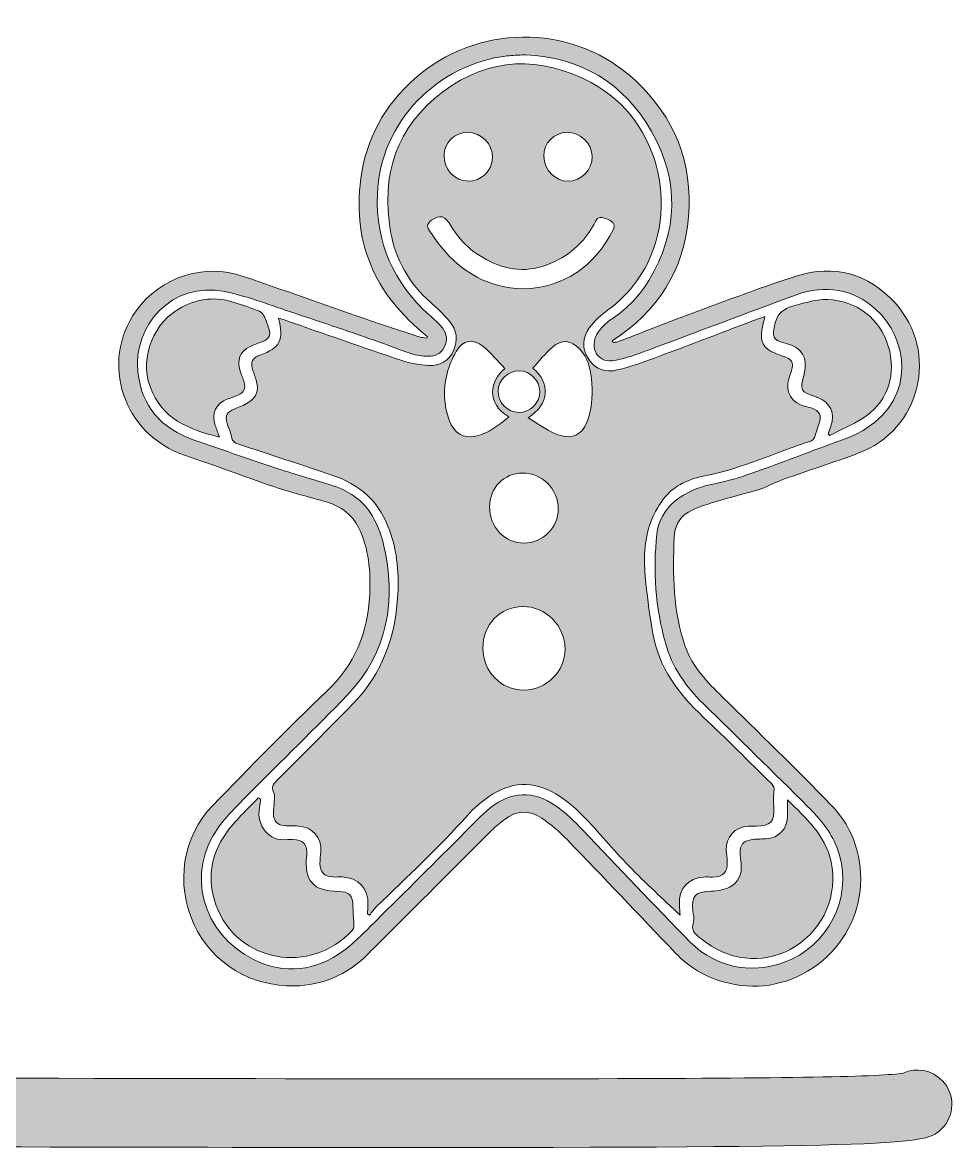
# Model space of a CAD drawing. Header units: inches. Extents: x 58 to 1022, y -797 to -283.
# Drawn here: x 894.2 to 1011.6, y -506.6 to -365.1 of the extents above; entities that cross this region are included whole.
import ezdxf

# ---------------------------------------------------------------- set-up
doc = ezdxf.new("R2010")
doc.units = ezdxf.units.IN
doc.header["$MEASUREMENT"] = 0
doc.layers.add('Layer 1', color=7, linetype='Continuous')

# ---------------------------------------------------------------- blocks, each defined once
blk = doc.blocks.new('block 20')
at = {"layer": 'Layer 1', "true_color": 0x680b10}
h = blk.add_hatch(color=246, dxfattribs=at)
h.dxf.hatch_style = 2
edge = h.paths.add_edge_path()
edge.add_spline(control_points=[(945.03, -506.59), (919.17, -506.59), (882.68, -506.5), (831.04, -506.37), (695.54, -506.04), (468.75, -505.49), (73.21, -505.49), (70.82, -505.49), (68.89, -503.55), (68.89, -501.16), (68.89, -498.78), (70.82, -496.84), (73.21, -496.84), (468.76, -496.84), (695.55, -497.4), (831.06, -497.73), (959.47, -498.04), (999.78, -498.14), (1004.98, -497.23), (1006.61, -496.49), (1008.61, -496.82), (1009.91, -498.19), (1011.55, -499.92), (1011.48, -502.66), (1009.75, -504.3), (1007.88, -506.07), (1007.33, -506.59), (945.03, -506.59)], knot_values=[0, 0, 0, 0, 1, 1, 1, 2, 2, 2, 3, 3, 3, 4, 4, 4, 5, 5, 5, 6, 6, 6, 7, 7, 7, 8, 8, 8, 9, 9, 9, 9], degree=3, periodic=1)
edge = h.paths.add_edge_path()
edge.add_spline(control_points=[(1003.81, -498.02), (1003.81, -498.02), (1003.8, -498.02), (1003.8, -498.03), (1003.8, -498.02), (1003.81, -498.02), (1003.81, -498.02)], knot_values=[0, 0, 0, 0, 1, 1, 1, 2, 2, 2, 2], degree=3, periodic=1)
edge = h.paths.add_edge_path()
edge.add_spline(control_points=[(1003.82, -498.01), (1003.82, -498.01), (1003.82, -498.01), (1003.82, -498.01), (1003.82, -498.01), (1003.82, -498.01), (1003.82, -498.01)], knot_values=[0, 0, 0, 0, 1, 1, 1, 2, 2, 2, 2], degree=3, periodic=1)
at = {"layer": 'Layer 1', "lineweight": 0}
for points, knots in [([(945.03, -506.59), (919.17, -506.59), (882.68, -506.5), (831.04, -506.37), (695.54, -506.04), (468.75, -505.49), (73.21, -505.49), (70.82, -505.49), (68.89, -503.55), (68.89, -501.16), (68.89, -498.78), (70.82, -496.84), (73.21, -496.84), (468.76, -496.84), (695.55, -497.4), (831.06, -497.73), (959.47, -498.04), (999.78, -498.14), (1004.98, -497.23), (1006.61, -496.49), (1008.61, -496.82), (1009.91, -498.19), (1011.55, -499.92), (1011.48, -502.66), (1009.75, -504.3), (1007.88, -506.07), (1007.33, -506.59), (945.03, -506.59)], [0, 0, 0, 0, 1, 1, 1, 2, 2, 2, 3, 3, 3, 4, 4, 4, 5, 5, 5, 6, 6, 6, 7, 7, 7, 8, 8, 8, 9, 9, 9, 9]), ([(1003.81, -498.02), (1003.81, -498.02), (1003.8, -498.02), (1003.8, -498.03), (1003.8, -498.02), (1003.81, -498.02), (1003.81, -498.02)], [0, 0, 0, 0, 1, 1, 1, 2, 2, 2, 2]), ([(1003.82, -498.01), (1003.82, -498.01), (1003.82, -498.01), (1003.82, -498.01), (1003.82, -498.01), (1003.82, -498.01), (1003.82, -498.01)], [0, 0, 0, 0, 1, 1, 1, 2, 2, 2, 2])]:
    blk.add_open_spline(points, degree=3, knots=knots, dxfattribs=at)
blk = doc.blocks.new('block 23')
at = {"layer": 'Layer 1', "true_color": 0x680b10}
h = blk.add_hatch(color=246, dxfattribs=at)
h.dxf.hatch_style = 2
edge = h.paths.add_edge_path()
edge.add_spline(control_points=[(945.18, -404.59), (938.43, -399.27), (935.49, -392.41), (936.9, -383.91), (937.75, -378.85), (940.33, -374.71), (944.32, -371.49), (952.29, -365.07), (963.87, -365.42), (971.3, -372.36), (976.26, -376.99), (978.53, -382.73), (977.98, -389.5), (977.43, -396.26), (974.1, -401.42), (968.39, -405.11), (968.45, -405.19), (968.51, -405.26), (968.58, -405.34), (968.81, -405.28), (969.06, -405.26), (969.28, -405.17), (971.9, -404.16), (974.51, -403.11), (977.14, -402.14), (981.92, -400.38), (986.68, -398.52), (991.54, -396.97), (996.29, -395.46), (1000.57, -396.6), (1003.95, -400.34), (1009.57, -406.54), (1007.16, -416.33), (999.33, -419.26), (996.22, -420.42), (993.05, -421.42), (989.91, -422.53), (988.92, -422.89), (987.99, -423.45), (986.99, -423.76), (985.12, -424.35), (983.2, -424.79), (981.32, -425.37), (980.18, -425.72), (979.01, -426.09), (977.97, -426.66), (976.79, -427.31), (976.24, -428.57), (976.19, -429.83), (976, -434.46), (976, -439.1), (977.57, -443.56), (978.48, -446.16), (980.35, -448.05), (982.26, -449.93), (986.84, -454.44), (991.47, -458.91), (995.94, -463.52), (1001.73, -469.49), (1000.56, -479.44), (993.59, -484.02), (990.13, -486.28), (986.33, -486.86), (982.34, -485.75), (980.03, -485.1), (978.02, -483.87), (976.35, -482.13), (971.8, -477.38), (967.29, -472.59), (962.72, -467.86), (961.76, -466.86), (960.66, -465.95), (959.52, -465.16), (957.97, -464.09), (956.35, -464.21), (954.84, -465.32), (954.26, -465.74), (953.72, -466.21), (953.22, -466.71), (949.38, -470.54), (945.55, -474.38), (941.72, -478.21), (940.33, -479.6), (938.93, -481), (937.53, -482.39), (935.02, -484.87), (931.95, -486.19), (928.45, -486.26), (923.08, -486.38), (918.13, -483.55), (915.79, -478.49), (913.45, -473.42), (914.34, -467.5), (918.15, -463.57), (922.85, -458.73), (927.57, -453.89), (932.46, -449.24), (936.01, -445.86), (937.68, -441.81), (937.89, -437.03), (938.02, -434.13), (937.82, -431.28), (936.49, -428.6), (935.65, -426.91), (934.29, -425.94), (932.54, -425.42), (930.31, -424.76), (928.04, -424.2), (925.83, -423.45), (922.08, -422.19), (918.38, -420.78), (914.62, -419.5), (906.91, -416.88), (903.87, -407.82), (908.54, -401.32), (911.59, -397.07), (917.04, -395.3), (921.99, -397), (927.04, -398.73), (932.08, -400.53), (937.13, -402.28), (939.45, -403.09), (941.79, -403.85), (944.13, -404.62), (944.42, -404.72), (944.75, -404.72), (945.06, -404.77), (945.1, -404.71), (945.14, -404.65), (945.18, -404.59)], knot_values=[0, 0, 0, 0, 1, 1, 1, 2, 2, 2, 3, 3, 3, 4, 4, 4, 5, 5, 5, 6, 6, 6, 7, 7, 7, 8, 8, 8, 9, 9, 9, 10, 10, 10, 11, 11, 11, 12, 12, 12, 13, 13, 13, 14, 14, 14, 15, 15, 15, 16, 16, 16, 17, 17, 17, 18, 18, 18, 19, 19, 19, 20, 20, 20, 21, 21, 21, 22, 22, 22, 23, 23, 23, 24, 24, 24, 25, 25, 25, 26, 26, 26, 27, 27, 27, 28, 28, 28, 29, 29, 29, 30, 30, 30, 31, 31, 31, 32, 32, 32, 33, 33, 33, 34, 34, 34, 35, 35, 35, 36, 36, 36, 37, 37, 37, 38, 38, 38, 39, 39, 39, 40, 40, 40, 41, 41, 41, 42, 42, 42, 43, 43, 43, 43], degree=3, periodic=1)
edge = h.paths.add_edge_path()
edge.add_spline(control_points=[(957.48, -369.13), (956.5, -369.19), (955.83, -369.19), (955.17, -369.27), (946.6, -370.28), (939.18, -377.46), (938.86, -386.68), (938.65, -392.77), (940.88, -397.83), (945.42, -401.88), (945.99, -402.39), (946.57, -402.9), (947.04, -403.49), (947.63, -404.22), (947.69, -405.08), (947.26, -405.93), (946.85, -406.73), (946.11, -407.1), (945.25, -407.06), (944.52, -407.03), (943.76, -406.94), (943.07, -406.72), (941.74, -406.29), (940.45, -405.73), (939.12, -405.27), (935.58, -404.04), (932.05, -402.82), (928.49, -401.65), (925.57, -400.68), (922.68, -399.55), (919.68, -398.92), (912.96, -397.52), (908.12, -403.33), (908.74, -409.01), (909.22, -413.38), (911.71, -416.18), (915.82, -417.59), (919.13, -418.73), (922.42, -419.9), (925.74, -421), (928.24, -421.83), (930.78, -422.55), (933.29, -423.34), (935.57, -424.07), (937.37, -425.44), (938.46, -427.58), (938.97, -428.58), (939.4, -429.65), (939.65, -430.74), (941.22, -437.77), (940.25, -444.25), (935.11, -449.63), (931.04, -453.89), (926.79, -457.97), (922.65, -462.15), (921.35, -463.46), (920.01, -464.77), (918.93, -466.24), (914.7, -472), (916.79, -479.69), (923.28, -482.94), (927.19, -484.9), (931.12, -484.41), (934.65, -481.82), (936.1, -480.74), (937.36, -479.39), (938.65, -478.11), (942.42, -474.38), (946.16, -470.63), (949.91, -466.9), (950.93, -465.89), (951.88, -464.81), (952.99, -463.92), (955.69, -461.76), (958.47, -461.64), (961.29, -463.61), (962.53, -464.48), (963.64, -465.57), (964.69, -466.66), (969.21, -471.34), (973.61, -476.13), (978.19, -480.75), (981.63, -484.21), (986.68, -484.94), (990.97, -482.89), (996.26, -480.37), (998.74, -474.19), (996.62, -468.8), (995.84, -466.8), (994.49, -465.2), (993, -463.72), (988.62, -459.38), (984.24, -455.05), (979.83, -450.75), (977.62, -448.59), (975.91, -446.11), (975.08, -443.12), (973.83, -438.64), (973.51, -434.05), (974, -429.43), (974.18, -427.77), (975.02, -426.32), (976.32, -425.26), (977.63, -424.19), (979.16, -423.53), (980.84, -423.18), (982.35, -422.86), (983.87, -422.5), (985.32, -421.99), (988.55, -420.86), (991.76, -419.65), (994.95, -418.43), (996.74, -417.75), (998.65, -417.21), (1000.24, -416.2), (1006.64, -412.16), (1005.62, -404.8), (1001.5, -401.12), (998.63, -398.56), (995.18, -398), (991.56, -399.32), (985.33, -401.6), (979.15, -403.97), (972.94, -406.28), (971.56, -406.79), (970.15, -407.31), (968.72, -407.59), (966.79, -407.97), (965.57, -406.35), (966.34, -404.54), (966.56, -404.04), (966.94, -403.58), (967.32, -403.18), (967.67, -402.81), (968.1, -402.5), (968.53, -402.22), (970.37, -400.99), (971.85, -399.39), (972.98, -397.53), (976.71, -391.37), (976.87, -385.02), (973.34, -378.79), (969.83, -372.59), (964.31, -369.43), (957.48, -369.13)], knot_values=[0, 0, 0, 0, 1, 1, 1, 2, 2, 2, 3, 3, 3, 4, 4, 4, 5, 5, 5, 6, 6, 6, 7, 7, 7, 8, 8, 8, 9, 9, 9, 10, 10, 10, 11, 11, 11, 12, 12, 12, 13, 13, 13, 14, 14, 14, 15, 15, 15, 16, 16, 16, 17, 17, 17, 18, 18, 18, 19, 19, 19, 20, 20, 20, 21, 21, 21, 22, 22, 22, 23, 23, 23, 24, 24, 24, 25, 25, 25, 26, 26, 26, 27, 27, 27, 28, 28, 28, 29, 29, 29, 30, 30, 30, 31, 31, 31, 32, 32, 32, 33, 33, 33, 34, 34, 34, 35, 35, 35, 36, 36, 36, 37, 37, 37, 38, 38, 38, 39, 39, 39, 40, 40, 40, 41, 41, 41, 42, 42, 42, 43, 43, 43, 44, 44, 44, 45, 45, 45, 46, 46, 46, 47, 47, 47, 48, 48, 48, 48], degree=3, periodic=1)
at = {"layer": 'Layer 1', "lineweight": 0}
for points, knots in [([(945.18, -404.59), (938.43, -399.27), (935.49, -392.41), (936.9, -383.91), (937.75, -378.85), (940.33, -374.71), (944.32, -371.49), (952.29, -365.07), (963.87, -365.42), (971.3, -372.36), (976.26, -376.99), (978.53, -382.73), (977.98, -389.5), (977.43, -396.26), (974.1, -401.42), (968.39, -405.11), (968.45, -405.19), (968.51, -405.26), (968.58, -405.34), (968.81, -405.28), (969.06, -405.26), (969.28, -405.17), (971.9, -404.16), (974.51, -403.11), (977.14, -402.14), (981.92, -400.38), (986.68, -398.52), (991.54, -396.97), (996.29, -395.46), (1000.57, -396.6), (1003.95, -400.34), (1009.57, -406.54), (1007.16, -416.33), (999.33, -419.26), (996.22, -420.42), (993.05, -421.42), (989.91, -422.53), (988.92, -422.89), (987.99, -423.45), (986.99, -423.76), (985.12, -424.35), (983.2, -424.79), (981.32, -425.37), (980.18, -425.72), (979.01, -426.09), (977.97, -426.66), (976.79, -427.31), (976.24, -428.57), (976.19, -429.83), (976, -434.46), (976, -439.1), (977.57, -443.56), (978.48, -446.16), (980.35, -448.05), (982.26, -449.93), (986.84, -454.44), (991.47, -458.91), (995.94, -463.52), (1001.73, -469.49), (1000.56, -479.44), (993.59, -484.02), (990.13, -486.28), (986.33, -486.86), (982.34, -485.75), (980.03, -485.1), (978.02, -483.87), (976.35, -482.13), (971.8, -477.38), (967.29, -472.59), (962.72, -467.86), (961.76, -466.86), (960.66, -465.95), (959.52, -465.16), (957.97, -464.09), (956.35, -464.21), (954.84, -465.32), (954.26, -465.74), (953.72, -466.21), (953.22, -466.71), (949.38, -470.54), (945.55, -474.38), (941.72, -478.21), (940.33, -479.6), (938.93, -481), (937.53, -482.39), (935.02, -484.87), (931.95, -486.19), (928.45, -486.26), (923.08, -486.38), (918.13, -483.55), (915.79, -478.49), (913.45, -473.42), (914.34, -467.5), (918.15, -463.57), (922.85, -458.73), (927.57, -453.89), (932.46, -449.24), (936.01, -445.86), (937.68, -441.81), (937.89, -437.03), (938.02, -434.13), (937.82, -431.28), (936.49, -428.6), (935.65, -426.91), (934.29, -425.94), (932.54, -425.42), (930.31, -424.76), (928.04, -424.2), (925.83, -423.45), (922.08, -422.19), (918.38, -420.78), (914.62, -419.5), (906.91, -416.88), (903.87, -407.82), (908.54, -401.32), (911.59, -397.07), (917.04, -395.3), (921.99, -397), (927.04, -398.73), (932.08, -400.53), (937.13, -402.28), (939.45, -403.09), (941.79, -403.85), (944.13, -404.62), (944.42, -404.72), (944.75, -404.72), (945.06, -404.77), (945.1, -404.71), (945.14, -404.65), (945.18, -404.59)], [0, 0, 0, 0, 1, 1, 1, 2, 2, 2, 3, 3, 3, 4, 4, 4, 5, 5, 5, 6, 6, 6, 7, 7, 7, 8, 8, 8, 9, 9, 9, 10, 10, 10, 11, 11, 11, 12, 12, 12, 13, 13, 13, 14, 14, 14, 15, 15, 15, 16, 16, 16, 17, 17, 17, 18, 18, 18, 19, 19, 19, 20, 20, 20, 21, 21, 21, 22, 22, 22, 23, 23, 23, 24, 24, 24, 25, 25, 25, 26, 26, 26, 27, 27, 27, 28, 28, 28, 29, 29, 29, 30, 30, 30, 31, 31, 31, 32, 32, 32, 33, 33, 33, 34, 34, 34, 35, 35, 35, 36, 36, 36, 37, 37, 37, 38, 38, 38, 39, 39, 39, 40, 40, 40, 41, 41, 41, 42, 42, 42, 43, 43, 43, 43]), ([(957.48, -369.13), (956.5, -369.19), (955.83, -369.19), (955.17, -369.27), (946.6, -370.28), (939.18, -377.46), (938.86, -386.68), (938.65, -392.77), (940.88, -397.83), (945.42, -401.88), (945.99, -402.39), (946.57, -402.9), (947.04, -403.49), (947.63, -404.22), (947.69, -405.08), (947.26, -405.93), (946.85, -406.73), (946.11, -407.1), (945.25, -407.06), (944.52, -407.03), (943.76, -406.94), (943.07, -406.72), (941.74, -406.29), (940.45, -405.73), (939.12, -405.27), (935.58, -404.04), (932.05, -402.82), (928.49, -401.65), (925.57, -400.68), (922.68, -399.55), (919.68, -398.92), (912.96, -397.52), (908.12, -403.33), (908.74, -409.01), (909.22, -413.38), (911.71, -416.18), (915.82, -417.59), (919.13, -418.73), (922.42, -419.9), (925.74, -421), (928.24, -421.83), (930.78, -422.55), (933.29, -423.34), (935.57, -424.07), (937.37, -425.44), (938.46, -427.58), (938.97, -428.58), (939.4, -429.65), (939.65, -430.74), (941.22, -437.77), (940.25, -444.25), (935.11, -449.63), (931.04, -453.89), (926.79, -457.97), (922.65, -462.15), (921.35, -463.46), (920.01, -464.77), (918.93, -466.24), (914.7, -472), (916.79, -479.69), (923.28, -482.94), (927.19, -484.9), (931.12, -484.41), (934.65, -481.82), (936.1, -480.74), (937.36, -479.39), (938.65, -478.11), (942.42, -474.38), (946.16, -470.63), (949.91, -466.9), (950.93, -465.89), (951.88, -464.81), (952.99, -463.92), (955.69, -461.76), (958.47, -461.64), (961.29, -463.61), (962.53, -464.48), (963.64, -465.57), (964.69, -466.66), (969.21, -471.34), (973.61, -476.13), (978.19, -480.75), (981.63, -484.21), (986.68, -484.94), (990.97, -482.89), (996.26, -480.37), (998.74, -474.19), (996.62, -468.8), (995.84, -466.8), (994.49, -465.2), (993, -463.72), (988.62, -459.38), (984.24, -455.05), (979.83, -450.75), (977.62, -448.59), (975.91, -446.11), (975.08, -443.12), (973.83, -438.64), (973.51, -434.05), (974, -429.43), (974.18, -427.77), (975.02, -426.32), (976.32, -425.26), (977.63, -424.19), (979.16, -423.53), (980.84, -423.18), (982.35, -422.86), (983.87, -422.5), (985.32, -421.99), (988.55, -420.86), (991.76, -419.65), (994.95, -418.43), (996.74, -417.75), (998.65, -417.21), (1000.24, -416.2), (1006.64, -412.16), (1005.62, -404.8), (1001.5, -401.12), (998.63, -398.56), (995.18, -398), (991.56, -399.32), (985.33, -401.6), (979.15, -403.97), (972.94, -406.28), (971.56, -406.79), (970.15, -407.31), (968.72, -407.59), (966.79, -407.97), (965.57, -406.35), (966.34, -404.54), (966.56, -404.04), (966.94, -403.58), (967.32, -403.18), (967.67, -402.81), (968.1, -402.5), (968.53, -402.22), (970.37, -400.99), (971.85, -399.39), (972.98, -397.53), (976.71, -391.37), (976.87, -385.02), (973.34, -378.79), (969.83, -372.59), (964.31, -369.43), (957.48, -369.13)], [0, 0, 0, 0, 1, 1, 1, 2, 2, 2, 3, 3, 3, 4, 4, 4, 5, 5, 5, 6, 6, 6, 7, 7, 7, 8, 8, 8, 9, 9, 9, 10, 10, 10, 11, 11, 11, 12, 12, 12, 13, 13, 13, 14, 14, 14, 15, 15, 15, 16, 16, 16, 17, 17, 17, 18, 18, 18, 19, 19, 19, 20, 20, 20, 21, 21, 21, 22, 22, 22, 23, 23, 23, 24, 24, 24, 25, 25, 25, 26, 26, 26, 27, 27, 27, 28, 28, 28, 29, 29, 29, 30, 30, 30, 31, 31, 31, 32, 32, 32, 33, 33, 33, 34, 34, 34, 35, 35, 35, 36, 36, 36, 37, 37, 37, 38, 38, 38, 39, 39, 39, 40, 40, 40, 41, 41, 41, 42, 42, 42, 43, 43, 43, 44, 44, 44, 45, 45, 45, 46, 46, 46, 47, 47, 47, 48, 48, 48, 48])]:
    blk.add_open_spline(points, degree=3, knots=knots, dxfattribs=at)
blk = doc.blocks.new('block 24')
at = {"layer": 'Layer 1', "true_color": 0x680b10}
h = blk.add_hatch(color=246, dxfattribs=at)
h.dxf.hatch_style = 2
edge = h.paths.add_edge_path()
edge.add_spline(control_points=[(976.93, -477.38), (974.79, -475.33), (972.58, -473.33), (970.5, -471.19), (968.49, -469.13), (966.67, -466.88), (964.67, -464.82), (963.67, -463.79), (962.52, -462.84), (961.29, -462.1), (958.43, -460.37), (955.55, -460.58), (952.84, -462.48), (951.88, -463.15), (950.95, -463.93), (950.18, -464.81), (946.61, -468.87), (942.62, -472.51), (938.76, -476.28), (938.43, -476.6), (938.17, -477), (937.87, -477.36), (937.78, -477.31), (937.69, -477.26), (937.6, -477.22), (937.63, -476.85), (937.65, -476.48), (937.67, -476.11), (937.79, -474.03), (936.51, -472.63), (934.42, -472.56), (934.03, -472.54), (933.63, -472.58), (933.24, -472.56), (932.15, -472.5), (931.63, -471.96), (931.64, -470.86), (931.64, -470.37), (931.71, -469.88), (931.75, -469.39), (931.9, -467.6), (930.7, -466.23), (928.9, -466.15), (928.31, -466.13), (927.71, -466.17), (927.13, -466.1), (926.25, -466), (925.81, -465.5), (925.79, -464.62), (925.78, -464.1), (925.87, -463.59), (925.9, -463.07), (925.91, -462.7), (926.02, -462.26), (925.86, -461.98), (925.36, -461.15), (925.91, -460.75), (926.4, -460.26), (929.51, -457.13), (932.62, -454.01), (935.71, -450.86), (939.48, -447.01), (941.17, -442.27), (941.43, -436.97), (941.58, -434.04), (941.3, -431.17), (940.19, -428.41), (938.88, -425.17), (936.5, -423.13), (933.25, -422.04), (929.31, -420.71), (925.36, -419.41), (921.41, -418.11), (920.9, -417.95), (920.59, -417.73), (920.5, -417.15), (920.4, -416.57), (920.12, -416.03), (919.97, -415.46), (919.69, -414.49), (919.95, -414.05), (920.87, -413.69), (921.47, -413.45), (922.07, -413.23), (922.61, -412.89), (923.65, -412.26), (923.96, -411.4), (923.66, -410.23), (923.53, -409.71), (923.31, -409.2), (923.16, -408.68), (922.89, -407.73), (923.15, -407.25), (924.08, -406.92), (926.63, -406.02), (927.16, -405), (926.41, -402.25), (926.73, -402.35), (927, -402.42), (927.26, -402.52), (932.15, -404.21), (937.02, -405.94), (941.92, -407.59), (943, -407.95), (944.17, -408.16), (945.31, -408.21), (946.68, -408.29), (947.82, -407.68), (948.42, -406.36), (949.01, -405.03), (948.87, -403.74), (947.91, -402.63), (947.19, -401.8), (946.4, -401.01), (945.57, -400.29), (942.84, -397.91), (941.15, -394.91), (940.53, -391.4), (939.26, -384.27), (941.27, -378.13), (947.11, -373.78), (952.94, -369.43), (959.34, -369.2), (965.76, -372.63), (974.67, -377.39), (977.24, -389.5), (971.49, -397.56), (970.47, -398.99), (969.24, -400.22), (967.8, -401.26), (966.96, -401.87), (966.16, -402.61), (965.54, -403.45), (964.62, -404.67), (964.55, -406.08), (965.41, -407.39), (966.26, -408.71), (967.59, -409.13), (969.03, -408.77), (970.65, -408.38), (972.24, -407.82), (973.8, -407.24), (978.17, -405.62), (982.51, -403.95), (986.86, -402.3), (987.07, -402.23), (987.28, -402.17), (987.58, -402.07), (987.45, -402.68), (987.31, -403.22), (987.21, -403.77), (986.97, -405.22), (987.49, -406.13), (988.86, -406.67), (989.37, -406.87), (989.88, -407.05), (990.38, -407.25), (990.95, -407.48), (991.14, -407.93), (991.01, -408.51), (990.91, -408.94), (990.76, -409.36), (990.63, -409.78), (990.1, -411.53), (990.9, -412.94), (992.67, -413.37), (992.91, -413.42), (993.15, -413.48), (993.39, -413.55), (994.5, -413.91), (994.77, -414.5), (994.37, -415.59), (994.17, -416.14), (994.04, -416.72), (993.82, -417.27), (993.75, -417.46), (993.55, -417.67), (993.37, -417.73), (988.96, -419.13), (984.76, -421.16), (980.19, -422.06), (978.13, -422.47), (976.16, -423.26), (974.85, -424.99), (974.1, -425.99), (973.47, -427.15), (973.08, -428.33), (972.29, -430.71), (972.37, -433.2), (972.63, -435.66), (972.85, -437.76), (973.12, -439.86), (973.5, -441.95), (974.27, -446.24), (976.73, -449.52), (979.84, -452.44), (982.75, -455.17), (985.55, -458.02), (988.41, -460.81), (988.72, -461.12), (988.79, -461.39), (988.73, -461.84), (988.63, -462.49), (988.68, -463.17), (988.72, -463.83), (988.82, -465.57), (988.27, -466.17), (986.52, -466.16), (986.17, -466.16), (985.82, -466.13), (985.48, -466.16), (983.83, -466.26), (982.66, -467.55), (982.73, -469.2), (982.74, -469.67), (982.83, -470.13), (982.85, -470.6), (982.92, -471.98), (982.36, -472.56), (980.99, -472.57), (980.62, -472.57), (980.25, -472.54), (979.88, -472.57), (977.93, -472.7), (976.73, -474.06), (976.83, -476), (976.85, -476.5), (976.9, -477.01), (976.93, -477.38)], knot_values=[0, 0, 0, 0, 1, 1, 1, 2, 2, 2, 3, 3, 3, 4, 4, 4, 5, 5, 5, 6, 6, 6, 7, 7, 7, 8, 8, 8, 9, 9, 9, 10, 10, 10, 11, 11, 11, 12, 12, 12, 13, 13, 13, 14, 14, 14, 15, 15, 15, 16, 16, 16, 17, 17, 17, 18, 18, 18, 19, 19, 19, 20, 20, 20, 21, 21, 21, 22, 22, 22, 23, 23, 23, 24, 24, 24, 25, 25, 25, 26, 26, 26, 27, 27, 27, 28, 28, 28, 29, 29, 29, 30, 30, 30, 31, 31, 31, 32, 32, 32, 33, 33, 33, 34, 34, 34, 35, 35, 35, 36, 36, 36, 37, 37, 37, 38, 38, 38, 39, 39, 39, 40, 40, 40, 41, 41, 41, 42, 42, 42, 43, 43, 43, 44, 44, 44, 45, 45, 45, 46, 46, 46, 47, 47, 47, 48, 48, 48, 49, 49, 49, 50, 50, 50, 51, 51, 51, 52, 52, 52, 53, 53, 53, 54, 54, 54, 55, 55, 55, 56, 56, 56, 57, 57, 57, 58, 58, 58, 59, 59, 59, 60, 60, 60, 61, 61, 61, 62, 62, 62, 63, 63, 63, 64, 64, 64, 65, 65, 65, 66, 66, 66, 67, 67, 67, 68, 68, 68, 69, 69, 69, 70, 70, 70, 71, 71, 71, 72, 72, 72, 73, 73, 73, 74, 74, 74, 75, 75, 75, 76, 76, 76, 76], degree=3, periodic=1)
edge = h.paths.add_edge_path()
edge.add_spline(control_points=[(957.15, -438.53), (954.27, -438.55), (952.11, -440.8), (952.12, -443.79), (952.13, -446.73), (954.41, -449.05), (957.28, -449.04), (960.14, -449.04), (962.46, -446.71), (962.46, -443.87), (962.45, -440.96), (960.03, -438.52), (957.15, -438.53)], knot_values=[0, 0, 0, 0, 1, 1, 1, 2, 2, 2, 3, 3, 3, 4, 4, 4, 4], degree=3, periodic=1)
edge = h.paths.add_edge_path()
edge.add_spline(control_points=[(957.16, -398.59), (962.43, -398.38), (966.14, -395.79), (968.49, -391.14), (968.79, -390.54), (968.6, -390.18), (967.86, -389.83), (967.04, -389.44), (966.58, -389.5), (966.29, -390.08), (965.3, -392.01), (963.93, -393.57), (962.05, -394.67), (959.45, -396.18), (956.73, -396.63), (953.92, -395.51), (951.5, -394.55), (949.49, -393), (948.14, -390.7), (947.34, -389.34), (946.74, -389.2), (945.67, -389.95), (945.19, -390.28), (945.01, -390.67), (945.37, -391.19), (945.86, -391.9), (946.32, -392.63), (946.86, -393.29), (949.52, -396.53), (952.88, -398.44), (957.16, -398.59)], knot_values=[0, 0, 0, 0, 1, 1, 1, 2, 2, 2, 3, 3, 3, 4, 4, 4, 5, 5, 5, 6, 6, 6, 7, 7, 7, 8, 8, 8, 9, 9, 9, 10, 10, 10, 10], degree=3, periodic=1)
edge = h.paths.add_edge_path()
edge.add_spline(control_points=[(954.89, -408.59), (953.96, -407.63), (953.15, -406.63), (952.18, -405.83), (950.87, -404.76), (949.64, -404.99), (948.77, -406.45), (948.26, -407.3), (947.86, -408.26), (947.62, -409.22), (947.14, -411.19), (947.18, -413.18), (947.9, -415.11), (948.51, -416.73), (949.69, -417.44), (951.22, -417.1), (952.85, -416.74), (954.12, -415.75), (955.37, -414.68), (952.54, -412.94), (952.96, -410.16), (954.89, -408.59)], knot_values=[0, 0, 0, 0, 1, 1, 1, 2, 2, 2, 3, 3, 3, 4, 4, 4, 5, 5, 5, 6, 6, 6, 7, 7, 7, 7], degree=3, periodic=1)
edge = h.paths.add_edge_path()
edge.add_spline(control_points=[(957.81, -414.78), (959, -415.5), (960.02, -416.25), (961.15, -416.76), (963.26, -417.72), (964.74, -417), (965.41, -414.78), (965.89, -413.18), (965.97, -411.53), (965.78, -409.87), (965.63, -408.51), (965.29, -407.2), (964.31, -406.17), (963.21, -405.01), (962.05, -404.87), (960.86, -405.91), (959.96, -406.7), (959.22, -407.65), (958.4, -408.54), (960.58, -410.31), (960.58, -413.11), (957.81, -414.78)], knot_values=[0, 0, 0, 0, 1, 1, 1, 2, 2, 2, 3, 3, 3, 4, 4, 4, 5, 5, 5, 6, 6, 6, 7, 7, 7, 7], degree=3, periodic=1)
edge = h.paths.add_edge_path()
edge.add_spline(control_points=[(952.97, -426), (952.98, -428.57), (954.88, -430.57), (957.31, -430.56), (959.64, -430.55), (961.6, -428.6), (961.61, -426.28), (961.61, -423.79), (959.58, -421.73), (957.13, -421.74), (954.77, -421.75), (952.97, -423.6), (952.97, -426)], knot_values=[0, 0, 0, 0, 1, 1, 1, 2, 2, 2, 3, 3, 3, 4, 4, 4, 4], degree=3, periodic=1)
edge = h.paths.add_edge_path()
edge.add_spline(control_points=[(965.87, -381.94), (965.85, -380.27), (964.39, -378.86), (962.7, -378.89), (961.03, -378.92), (959.77, -380.22), (959.79, -381.88), (959.81, -383.62), (961.18, -385.03), (962.85, -385.03), (964.51, -385.03), (965.88, -383.63), (965.87, -381.94)], knot_values=[0, 0, 0, 0, 1, 1, 1, 2, 2, 2, 3, 3, 3, 4, 4, 4, 4], degree=3, periodic=1)
edge = h.paths.add_edge_path()
edge.add_spline(control_points=[(953.33, -382.05), (953.37, -380.35), (951.94, -378.9), (950.2, -378.88), (948.61, -378.87), (947.28, -380.16), (947.24, -381.77), (947.2, -383.52), (948.58, -385.01), (950.28, -385.03), (951.91, -385.06), (953.29, -383.72), (953.33, -382.05)], knot_values=[0, 0, 0, 0, 1, 1, 1, 2, 2, 2, 3, 3, 3, 4, 4, 4, 4], degree=3, periodic=1)
edge = h.paths.add_edge_path()
edge.add_spline(control_points=[(956.64, -414.12), (958.08, -414.14), (959.28, -412.94), (959.28, -411.49), (959.27, -410.09), (958.09, -408.9), (956.69, -408.89), (955.29, -408.88), (954.08, -410.04), (954.04, -411.44), (954.01, -412.87), (955.2, -414.11), (956.64, -414.12)], knot_values=[0, 0, 0, 0, 1, 1, 1, 2, 2, 2, 3, 3, 3, 4, 4, 4, 4], degree=3, periodic=1)
at = {"layer": 'Layer 1', "lineweight": 0}
for points, knots in [([(976.93, -477.38), (974.79, -475.33), (972.58, -473.33), (970.5, -471.19), (968.49, -469.13), (966.67, -466.88), (964.67, -464.82), (963.67, -463.79), (962.52, -462.84), (961.29, -462.1), (958.43, -460.37), (955.55, -460.58), (952.84, -462.48), (951.88, -463.15), (950.95, -463.93), (950.18, -464.81), (946.61, -468.87), (942.62, -472.51), (938.76, -476.28), (938.43, -476.6), (938.17, -477), (937.87, -477.36), (937.78, -477.31), (937.69, -477.26), (937.6, -477.22), (937.63, -476.85), (937.65, -476.48), (937.67, -476.11), (937.79, -474.03), (936.51, -472.63), (934.42, -472.56), (934.03, -472.54), (933.63, -472.58), (933.24, -472.56), (932.15, -472.5), (931.63, -471.96), (931.64, -470.86), (931.64, -470.37), (931.71, -469.88), (931.75, -469.39), (931.9, -467.6), (930.7, -466.23), (928.9, -466.15), (928.31, -466.13), (927.71, -466.17), (927.13, -466.1), (926.25, -466), (925.81, -465.5), (925.79, -464.62), (925.78, -464.1), (925.87, -463.59), (925.9, -463.07), (925.91, -462.7), (926.02, -462.26), (925.86, -461.98), (925.36, -461.15), (925.91, -460.75), (926.4, -460.26), (929.51, -457.13), (932.62, -454.01), (935.71, -450.86), (939.48, -447.01), (941.17, -442.27), (941.43, -436.97), (941.58, -434.04), (941.3, -431.17), (940.19, -428.41), (938.88, -425.17), (936.5, -423.13), (933.25, -422.04), (929.31, -420.71), (925.36, -419.41), (921.41, -418.11), (920.9, -417.95), (920.59, -417.73), (920.5, -417.15), (920.4, -416.57), (920.12, -416.03), (919.97, -415.46), (919.69, -414.49), (919.95, -414.05), (920.87, -413.69), (921.47, -413.45), (922.07, -413.23), (922.61, -412.89), (923.65, -412.26), (923.96, -411.4), (923.66, -410.23), (923.53, -409.71), (923.31, -409.2), (923.16, -408.68), (922.89, -407.73), (923.15, -407.25), (924.08, -406.92), (926.63, -406.02), (927.16, -405), (926.41, -402.25), (926.73, -402.35), (927, -402.42), (927.26, -402.52), (932.15, -404.21), (937.02, -405.94), (941.92, -407.59), (943, -407.95), (944.17, -408.16), (945.31, -408.21), (946.68, -408.29), (947.82, -407.68), (948.42, -406.36), (949.01, -405.03), (948.87, -403.74), (947.91, -402.63), (947.19, -401.8), (946.4, -401.01), (945.57, -400.29), (942.84, -397.91), (941.15, -394.91), (940.53, -391.4), (939.26, -384.27), (941.27, -378.13), (947.11, -373.78), (952.94, -369.43), (959.34, -369.2), (965.76, -372.63), (974.67, -377.39), (977.24, -389.5), (971.49, -397.56), (970.47, -398.99), (969.24, -400.22), (967.8, -401.26), (966.96, -401.87), (966.16, -402.61), (965.54, -403.45), (964.62, -404.67), (964.55, -406.08), (965.41, -407.39), (966.26, -408.71), (967.59, -409.13), (969.03, -408.77), (970.65, -408.38), (972.24, -407.82), (973.8, -407.24), (978.17, -405.62), (982.51, -403.95), (986.86, -402.3), (987.07, -402.23), (987.28, -402.17), (987.58, -402.07), (987.45, -402.68), (987.31, -403.22), (987.21, -403.77), (986.97, -405.22), (987.49, -406.13), (988.86, -406.67), (989.37, -406.87), (989.88, -407.05), (990.38, -407.25), (990.95, -407.48), (991.14, -407.93), (991.01, -408.51), (990.91, -408.94), (990.76, -409.36), (990.63, -409.78), (990.1, -411.53), (990.9, -412.94), (992.67, -413.37), (992.91, -413.42), (993.15, -413.48), (993.39, -413.55), (994.5, -413.91), (994.77, -414.5), (994.37, -415.59), (994.17, -416.14), (994.04, -416.72), (993.82, -417.27), (993.75, -417.46), (993.55, -417.67), (993.37, -417.73), (988.96, -419.13), (984.76, -421.16), (980.19, -422.06), (978.13, -422.47), (976.16, -423.26), (974.85, -424.99), (974.1, -425.99), (973.47, -427.15), (973.08, -428.33), (972.29, -430.71), (972.37, -433.2), (972.63, -435.66), (972.85, -437.76), (973.12, -439.86), (973.5, -441.95), (974.27, -446.24), (976.73, -449.52), (979.84, -452.44), (982.75, -455.17), (985.55, -458.02), (988.41, -460.81), (988.72, -461.12), (988.79, -461.39), (988.73, -461.84), (988.63, -462.49), (988.68, -463.17), (988.72, -463.83), (988.82, -465.57), (988.27, -466.17), (986.52, -466.16), (986.17, -466.16), (985.82, -466.13), (985.48, -466.16), (983.83, -466.26), (982.66, -467.55), (982.73, -469.2), (982.74, -469.67), (982.83, -470.13), (982.85, -470.6), (982.92, -471.98), (982.36, -472.56), (980.99, -472.57), (980.62, -472.57), (980.25, -472.54), (979.88, -472.57), (977.93, -472.7), (976.73, -474.06), (976.83, -476), (976.85, -476.5), (976.9, -477.01), (976.93, -477.38)], [0, 0, 0, 0, 1, 1, 1, 2, 2, 2, 3, 3, 3, 4, 4, 4, 5, 5, 5, 6, 6, 6, 7, 7, 7, 8, 8, 8, 9, 9, 9, 10, 10, 10, 11, 11, 11, 12, 12, 12, 13, 13, 13, 14, 14, 14, 15, 15, 15, 16, 16, 16, 17, 17, 17, 18, 18, 18, 19, 19, 19, 20, 20, 20, 21, 21, 21, 22, 22, 22, 23, 23, 23, 24, 24, 24, 25, 25, 25, 26, 26, 26, 27, 27, 27, 28, 28, 28, 29, 29, 29, 30, 30, 30, 31, 31, 31, 32, 32, 32, 33, 33, 33, 34, 34, 34, 35, 35, 35, 36, 36, 36, 37, 37, 37, 38, 38, 38, 39, 39, 39, 40, 40, 40, 41, 41, 41, 42, 42, 42, 43, 43, 43, 44, 44, 44, 45, 45, 45, 46, 46, 46, 47, 47, 47, 48, 48, 48, 49, 49, 49, 50, 50, 50, 51, 51, 51, 52, 52, 52, 53, 53, 53, 54, 54, 54, 55, 55, 55, 56, 56, 56, 57, 57, 57, 58, 58, 58, 59, 59, 59, 60, 60, 60, 61, 61, 61, 62, 62, 62, 63, 63, 63, 64, 64, 64, 65, 65, 65, 66, 66, 66, 67, 67, 67, 68, 68, 68, 69, 69, 69, 70, 70, 70, 71, 71, 71, 72, 72, 72, 73, 73, 73, 74, 74, 74, 75, 75, 75, 76, 76, 76, 76]), ([(953.33, -382.05), (953.37, -380.35), (951.94, -378.9), (950.2, -378.88), (948.61, -378.87), (947.28, -380.16), (947.24, -381.77), (947.2, -383.52), (948.58, -385.01), (950.28, -385.03), (951.91, -385.06), (953.29, -383.72), (953.33, -382.05)], [0, 0, 0, 0, 1, 1, 1, 2, 2, 2, 3, 3, 3, 4, 4, 4, 4]), ([(965.87, -381.94), (965.85, -380.27), (964.39, -378.86), (962.7, -378.89), (961.03, -378.92), (959.77, -380.22), (959.79, -381.88), (959.81, -383.62), (961.18, -385.03), (962.85, -385.03), (964.51, -385.03), (965.88, -383.63), (965.87, -381.94)], [0, 0, 0, 0, 1, 1, 1, 2, 2, 2, 3, 3, 3, 4, 4, 4, 4]), ([(957.16, -398.59), (962.43, -398.38), (966.14, -395.79), (968.49, -391.14), (968.79, -390.54), (968.6, -390.18), (967.86, -389.83), (967.04, -389.44), (966.58, -389.5), (966.29, -390.08), (965.3, -392.01), (963.93, -393.57), (962.05, -394.67), (959.45, -396.18), (956.73, -396.63), (953.92, -395.51), (951.5, -394.55), (949.49, -393), (948.14, -390.7), (947.34, -389.34), (946.74, -389.2), (945.67, -389.95), (945.19, -390.28), (945.01, -390.67), (945.37, -391.19), (945.86, -391.9), (946.32, -392.63), (946.86, -393.29), (949.52, -396.53), (952.88, -398.44), (957.16, -398.59)], [0, 0, 0, 0, 1, 1, 1, 2, 2, 2, 3, 3, 3, 4, 4, 4, 5, 5, 5, 6, 6, 6, 7, 7, 7, 8, 8, 8, 9, 9, 9, 10, 10, 10, 10]), ([(954.89, -408.59), (953.96, -407.63), (953.15, -406.63), (952.18, -405.83), (950.87, -404.76), (949.64, -404.99), (948.77, -406.45), (948.26, -407.3), (947.86, -408.26), (947.62, -409.22), (947.14, -411.19), (947.18, -413.18), (947.9, -415.11), (948.51, -416.73), (949.69, -417.44), (951.22, -417.1), (952.85, -416.74), (954.12, -415.75), (955.37, -414.68), (952.54, -412.94), (952.96, -410.16), (954.89, -408.59)], [0, 0, 0, 0, 1, 1, 1, 2, 2, 2, 3, 3, 3, 4, 4, 4, 5, 5, 5, 6, 6, 6, 7, 7, 7, 7]), ([(957.81, -414.78), (959, -415.5), (960.02, -416.25), (961.15, -416.76), (963.26, -417.72), (964.74, -417), (965.41, -414.78), (965.89, -413.18), (965.97, -411.53), (965.78, -409.87), (965.63, -408.51), (965.29, -407.2), (964.31, -406.17), (963.21, -405.01), (962.05, -404.87), (960.86, -405.91), (959.96, -406.7), (959.22, -407.65), (958.4, -408.54), (960.58, -410.31), (960.58, -413.11), (957.81, -414.78)], [0, 0, 0, 0, 1, 1, 1, 2, 2, 2, 3, 3, 3, 4, 4, 4, 5, 5, 5, 6, 6, 6, 7, 7, 7, 7]), ([(956.64, -414.12), (958.08, -414.14), (959.28, -412.94), (959.28, -411.49), (959.27, -410.09), (958.09, -408.9), (956.69, -408.89), (955.29, -408.88), (954.08, -410.04), (954.04, -411.44), (954.01, -412.87), (955.2, -414.11), (956.64, -414.12)], [0, 0, 0, 0, 1, 1, 1, 2, 2, 2, 3, 3, 3, 4, 4, 4, 4]), ([(952.97, -426), (952.98, -428.57), (954.88, -430.57), (957.31, -430.56), (959.64, -430.55), (961.6, -428.6), (961.61, -426.28), (961.61, -423.79), (959.58, -421.73), (957.13, -421.74), (954.77, -421.75), (952.97, -423.6), (952.97, -426)], [0, 0, 0, 0, 1, 1, 1, 2, 2, 2, 3, 3, 3, 4, 4, 4, 4]), ([(957.15, -438.53), (954.27, -438.55), (952.11, -440.8), (952.12, -443.79), (952.13, -446.73), (954.41, -449.05), (957.28, -449.04), (960.14, -449.04), (962.46, -446.71), (962.46, -443.87), (962.45, -440.96), (960.03, -438.52), (957.15, -438.53)], [0, 0, 0, 0, 1, 1, 1, 2, 2, 2, 3, 3, 3, 4, 4, 4, 4])]:
    blk.add_open_spline(points, degree=3, knots=knots, dxfattribs=at)
blk = doc.blocks.new('block 25')
at = {"layer": 'Layer 1', "true_color": 0x680b10}
h = blk.add_hatch(color=246, dxfattribs=at)
h.dxf.hatch_style = 2
edge = h.paths.add_edge_path()
edge.add_spline(control_points=[(924.17, -462.76), (924.13, -463.11), (924.11, -463.47), (924.05, -463.82), (923.6, -466.1), (925.18, -468.13), (927.54, -467.86), (927.75, -467.83), (927.98, -467.83), (928.2, -467.84), (929.56, -467.86), (930.11, -468.49), (929.97, -469.86), (929.64, -473.07), (930.76, -474.34), (933.97, -474.38), (935.35, -474.4), (935.8, -474.89), (935.79, -476.29), (935.79, -477.12), (935.89, -477.95), (935.91, -478.78), (935.92, -478.94), (935.83, -479.15), (935.71, -479.28), (930.46, -484.91), (921.27, -483.41), (918.56, -476.07), (917.4, -472.91), (917.91, -469.83), (919.79, -467.12), (920.94, -465.47), (922.5, -464.1), (923.87, -462.6), (923.97, -462.65), (924.07, -462.7), (924.17, -462.76)], knot_values=[0, 0, 0, 0, 1, 1, 1, 2, 2, 2, 3, 3, 3, 4, 4, 4, 5, 5, 5, 6, 6, 6, 7, 7, 7, 8, 8, 8, 9, 9, 9, 10, 10, 10, 11, 11, 11, 12, 12, 12, 12], degree=3, periodic=1)
at = {"layer": 'Layer 1', "lineweight": 0}
blk.add_open_spline([(924.17, -462.76), (924.13, -463.11), (924.11, -463.47), (924.05, -463.82), (923.6, -466.1), (925.18, -468.13), (927.54, -467.86), (927.75, -467.83), (927.98, -467.83), (928.2, -467.84), (929.56, -467.86), (930.11, -468.49), (929.97, -469.86), (929.64, -473.07), (930.76, -474.34), (933.97, -474.38), (935.35, -474.4), (935.8, -474.89), (935.79, -476.29), (935.79, -477.12), (935.89, -477.95), (935.91, -478.78), (935.92, -478.94), (935.83, -479.15), (935.71, -479.28), (930.46, -484.91), (921.27, -483.41), (918.56, -476.07), (917.4, -472.91), (917.91, -469.83), (919.79, -467.12), (920.94, -465.47), (922.5, -464.1), (923.87, -462.6), (923.97, -462.65), (924.07, -462.7), (924.17, -462.76)], degree=3, knots=[0, 0, 0, 0, 1, 1, 1, 2, 2, 2, 3, 3, 3, 4, 4, 4, 5, 5, 5, 6, 6, 6, 7, 7, 7, 8, 8, 8, 9, 9, 9, 10, 10, 10, 11, 11, 11, 12, 12, 12, 12], dxfattribs=at)
blk = doc.blocks.new('block 26')
at = {"layer": 'Layer 1', "true_color": 0x680b10}
h = blk.add_hatch(color=246, dxfattribs=at)
h.dxf.hatch_style = 2
edge = h.paths.add_edge_path()
edge.add_spline(control_points=[(990.43, -462.87), (992.8, -465.21), (995.21, -467.31), (995.91, -470.65), (996.78, -474.81), (995.03, -478.97), (991.39, -481.32), (988.03, -483.48), (983.57, -483.28), (980.22, -480.82), (979.98, -480.64), (979.75, -480.45), (979.51, -480.27), (978.81, -479.77), (978.25, -479.26), (978.6, -478.24), (978.74, -477.83), (978.58, -477.31), (978.54, -476.85), (978.34, -474.9), (978.84, -474.4), (980.82, -474.36), (981.6, -474.34), (982.46, -474.18), (983.14, -473.83), (984.29, -473.23), (984.74, -472.15), (984.6, -470.84), (984.55, -470.4), (984.48, -469.96), (984.46, -469.52), (984.44, -468.58), (984.86, -468.03), (985.8, -467.88), (986.43, -467.78), (987.07, -467.79), (987.71, -467.75), (989.39, -467.64), (990.42, -466.54), (990.43, -464.86), (990.43, -464.26), (990.43, -463.65), (990.43, -462.87)], knot_values=[0, 0, 0, 0, 1, 1, 1, 2, 2, 2, 3, 3, 3, 4, 4, 4, 5, 5, 5, 6, 6, 6, 7, 7, 7, 8, 8, 8, 9, 9, 9, 10, 10, 10, 11, 11, 11, 12, 12, 12, 13, 13, 13, 14, 14, 14, 14], degree=3, periodic=1)
at = {"layer": 'Layer 1', "lineweight": 0}
blk.add_open_spline([(990.43, -462.87), (992.8, -465.21), (995.21, -467.31), (995.91, -470.65), (996.78, -474.81), (995.03, -478.97), (991.39, -481.32), (988.03, -483.48), (983.57, -483.28), (980.22, -480.82), (979.98, -480.64), (979.75, -480.45), (979.51, -480.27), (978.81, -479.77), (978.25, -479.26), (978.6, -478.24), (978.74, -477.83), (978.58, -477.31), (978.54, -476.85), (978.34, -474.9), (978.84, -474.4), (980.82, -474.36), (981.6, -474.34), (982.46, -474.18), (983.14, -473.83), (984.29, -473.23), (984.74, -472.15), (984.6, -470.84), (984.55, -470.4), (984.48, -469.96), (984.46, -469.52), (984.44, -468.58), (984.86, -468.03), (985.8, -467.88), (986.43, -467.78), (987.07, -467.79), (987.71, -467.75), (989.39, -467.64), (990.42, -466.54), (990.43, -464.86), (990.43, -464.26), (990.43, -463.65), (990.43, -462.87)], degree=3, knots=[0, 0, 0, 0, 1, 1, 1, 2, 2, 2, 3, 3, 3, 4, 4, 4, 5, 5, 5, 6, 6, 6, 7, 7, 7, 8, 8, 8, 9, 9, 9, 10, 10, 10, 11, 11, 11, 12, 12, 12, 13, 13, 13, 14, 14, 14, 14], dxfattribs=at)
blk = doc.blocks.new('block 27')
at = {"layer": 'Layer 1', "true_color": 0x680b10}
h = blk.add_hatch(color=246, dxfattribs=at)
h.dxf.hatch_style = 2
edge = h.paths.add_edge_path()
edge.add_spline(control_points=[(919, -417.22), (915.13, -416.27), (911.73, -414.92), (910.27, -410.87), (908.93, -407.14), (910.75, -402.69), (914.28, -400.87), (916.42, -399.77), (918.57, -399.54), (920.84, -400.27), (921.92, -400.62), (922.99, -400.99), (924.05, -401.39), (924.28, -401.48), (924.49, -401.74), (924.6, -401.98), (924.85, -402.49), (925.04, -403.02), (925.21, -403.56), (925.48, -404.42), (925.26, -404.85), (924.44, -405.19), (923.91, -405.41), (923.37, -405.58), (922.86, -405.83), (921.59, -406.44), (921.14, -407.56), (921.59, -408.9), (921.75, -409.36), (921.97, -409.81), (922.09, -410.29), (922.31, -411.14), (922.11, -411.58), (921.31, -411.96), (920.91, -412.15), (920.48, -412.27), (920.06, -412.42), (918.52, -412.97), (917.93, -414.22), (918.48, -415.77), (918.64, -416.22), (918.8, -416.67), (919, -417.22)], knot_values=[0, 0, 0, 0, 1, 1, 1, 2, 2, 2, 3, 3, 3, 4, 4, 4, 5, 5, 5, 6, 6, 6, 7, 7, 7, 8, 8, 8, 9, 9, 9, 10, 10, 10, 11, 11, 11, 12, 12, 12, 13, 13, 13, 14, 14, 14, 14], degree=3, periodic=1)
at = {"layer": 'Layer 1', "lineweight": 0}
blk.add_open_spline([(919, -417.22), (915.13, -416.27), (911.73, -414.92), (910.27, -410.87), (908.93, -407.14), (910.75, -402.69), (914.28, -400.87), (916.42, -399.77), (918.57, -399.54), (920.84, -400.27), (921.92, -400.62), (922.99, -400.99), (924.05, -401.39), (924.28, -401.48), (924.49, -401.74), (924.6, -401.98), (924.85, -402.49), (925.04, -403.02), (925.21, -403.56), (925.48, -404.42), (925.26, -404.85), (924.44, -405.19), (923.91, -405.41), (923.37, -405.58), (922.86, -405.83), (921.59, -406.44), (921.14, -407.56), (921.59, -408.9), (921.75, -409.36), (921.97, -409.81), (922.09, -410.29), (922.31, -411.14), (922.11, -411.58), (921.31, -411.96), (920.91, -412.15), (920.48, -412.27), (920.06, -412.42), (918.52, -412.97), (917.93, -414.22), (918.48, -415.77), (918.64, -416.22), (918.8, -416.67), (919, -417.22)], degree=3, knots=[0, 0, 0, 0, 1, 1, 1, 2, 2, 2, 3, 3, 3, 4, 4, 4, 5, 5, 5, 6, 6, 6, 7, 7, 7, 8, 8, 8, 9, 9, 9, 10, 10, 10, 11, 11, 11, 12, 12, 12, 13, 13, 13, 14, 14, 14, 14], dxfattribs=at)
blk = doc.blocks.new('block 28')
at = {"layer": 'Layer 1', "true_color": 0x680b10}
h = blk.add_hatch(color=246, dxfattribs=at)
h.dxf.hatch_style = 2
edge = h.paths.add_edge_path()
edge.add_spline(control_points=[(995.54, -416.8), (995.65, -416.49), (995.76, -416.17), (995.88, -415.86), (996.46, -414.22), (995.83, -412.87), (994.2, -412.24), (994.18, -412.23), (994.15, -412.23), (994.13, -412.22), (991.98, -411.43), (991.98, -411.43), (992.53, -409.25), (993.03, -407.26), (992.23, -405.93), (990.25, -405.45), (988.54, -405.03), (988.41, -404.55), (988.88, -402.86), (989.24, -401.54), (990.03, -401.05), (991.21, -400.72), (992.82, -400.28), (994.41, -399.76), (996.13, -399.96), (999.77, -400.39), (1002.49, -402.85), (1003.28, -406.43), (1004.03, -409.89), (1002.83, -412.98), (999.85, -414.88), (998.56, -415.7), (997.12, -416.31), (995.74, -417.01), (995.67, -416.94), (995.61, -416.87), (995.54, -416.8)], knot_values=[0, 0, 0, 0, 1, 1, 1, 2, 2, 2, 3, 3, 3, 4, 4, 4, 5, 5, 5, 6, 6, 6, 7, 7, 7, 8, 8, 8, 9, 9, 9, 10, 10, 10, 11, 11, 11, 12, 12, 12, 12], degree=3, periodic=1)
at = {"layer": 'Layer 1', "lineweight": 0}
blk.add_open_spline([(995.54, -416.8), (995.65, -416.49), (995.76, -416.17), (995.88, -415.86), (996.46, -414.22), (995.83, -412.87), (994.2, -412.24), (994.18, -412.23), (994.15, -412.23), (994.13, -412.22), (991.98, -411.43), (991.98, -411.43), (992.53, -409.25), (993.03, -407.26), (992.23, -405.93), (990.25, -405.45), (988.54, -405.03), (988.41, -404.55), (988.88, -402.86), (989.24, -401.54), (990.03, -401.05), (991.21, -400.72), (992.82, -400.28), (994.41, -399.76), (996.13, -399.96), (999.77, -400.39), (1002.49, -402.85), (1003.28, -406.43), (1004.03, -409.89), (1002.83, -412.98), (999.85, -414.88), (998.56, -415.7), (997.12, -416.31), (995.74, -417.01), (995.67, -416.94), (995.61, -416.87), (995.54, -416.8)], degree=3, knots=[0, 0, 0, 0, 1, 1, 1, 2, 2, 2, 3, 3, 3, 4, 4, 4, 5, 5, 5, 6, 6, 6, 7, 7, 7, 8, 8, 8, 9, 9, 9, 10, 10, 10, 11, 11, 11, 12, 12, 12, 12], dxfattribs=at)
blk = doc.blocks.new('block 22')
at = {"layer": 'Layer 1'}
for name in ['block 23', 'block 24', 'block 27', 'block 28', 'block 25', 'block 26']:
    blk.add_blockref(name, (0, 0), dxfattribs=at)
blk = doc.blocks.new('block 13')
at = {"layer": 'Layer 1'}
for name in ['block 22', 'block 20']:
    blk.add_blockref(name, (0, 0), dxfattribs=at)
blk = doc.blocks.new('block 2')
at = {"layer": 'Layer 1'}
blk.add_blockref('block 13', (0, 0), dxfattribs=at)

msp = doc.modelspace()

# ---------------------------------------------------------------- block references
at = {"layer": 'Layer 1'}
msp.add_blockref('block 2', (0, 0), dxfattribs=at)

doc.saveas('drawing.dxf')
